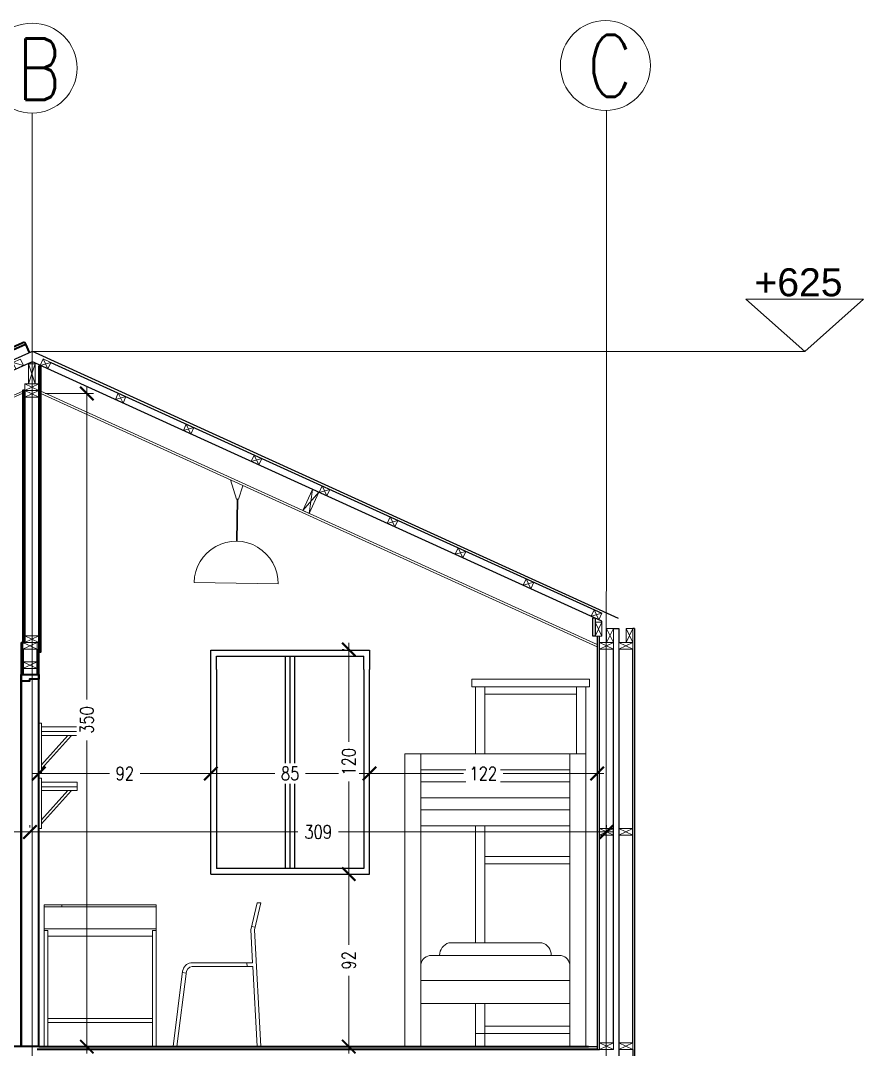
# Model space of a CAD drawing. Header units: centimetres. Extents: x 394519 to 396757, y 376859 to 378786.
# Drawn here: x 395053 to 395505, y 378234 to 378786 of the extents above; entities that cross this region are included whole.
import ezdxf

# ---------------------------------------------------------------- set-up
doc = ezdxf.new("R2010")
doc.units = ezdxf.units.CM
doc.header["$MEASUREMENT"] = 0
doc.layers.get('DEFPOINTS').update_dxf_attribs({"color": 210})
for name, color, linetype, lineweight in [('A-ANNO-DIMS', 3, 'Continuous', 18), ('A-ANNO-SYMB', 3, 'Continuous', 18), ('A-DETL-MBND', 3, 'Continuous', 18), ('A-DETL-MCUT', 4, 'Continuous', 25), ('A-ELEV-MBE1', 7, 'Continuous', 35), ('A-ELEV-MBE2', 4, 'Continuous', 25), ('A-FURN', 8, 'Continuous', 18), ('A-SECT-MCUT', 7, 'Continuous', 35), ('A-WALL-STUD', 3, 'Continuous', 18)]:
    doc.layers.add(name, color=color, linetype=linetype, lineweight=lineweight)
doc.styles.add('ARIAL', font='Arial.ttf')
doc.styles.add('E-ROMANS', font='romans.shx', dxfattribs={"width": 0.8})
doc.styles.get("Standard").update_dxf_attribs({"font": 'Arial.ttf'})
doc.dimstyles.new('Copy of TICK_36', dxfattribs={"dimtxt": 3.6, "dimasz": 3.6, "dimexe": 1.8, "dimexo": 1.2, "dimgap": 1.8, "dimtad": 0, "dimdec": 0, "dimzin": 0, "dimdsep": 46, "dimtxsty": 'ARIAL', "dimblk": 'ARCHTICK', "dimblk1": 'ARCHTICK', "dimblk2": 'ARCHTICK', "dimcen": 1.8, "dimdle": 1.8, "dimclrd": 256, "dimclre": 256, "dimclrt": 256, "dimadec": 0, "dimazin": 0, "dimtfac": 1, "dimtdec": 0, "dimtmove": 1, "dimatfit": 3, "dimldrblk": 'OPEN90', "dimfxl": 1, "dimtfill": 1, "dimtolj": 1, "dimtzin": 0, "dimlwd": -1, "dimlwe": -1, "dimarcsym": 0})

# ---------------------------------------------------------------- blocks, each defined once
blk = doc.blocks.new('_ArchTick')
at = {"color": 0, "linetype": 'ByBlock', "const_width": 0.15}
blk.add_lwpolyline([(-0.5, -0.5), (0.5, 0.5)], dxfattribs=at)
blk = doc.blocks.new('*D137')
at = {"layer": 'A-ANNO-DIMS', "transparency": 16777216}
for p, q in [((394972.47, 378353.43), (394972.47, 378354.63)), ((395058.53, 378353.43), (395058.53, 378354.63)), ((394968.87, 378351.03), (395007.24, 378351.03)), ((395062.13, 378351.03), (395023.76, 378351.03))]:
    blk.add_line(p, q, dxfattribs=at)
at = {"layer": 'DEFPOINTS', "color": 0, "transparency": 16777216}
for p in [(394972.47, 378351.03), (394972.47, 378351.03), (395058.53, 378351.03)]:
    blk.add_point(p, dxfattribs=at)
at = {"layer": 'A-ANNO-DIMS', "transparency": 16777216, "xscale": 7.2, "yscale": 7.2, "zscale": 7.2, "rotation": 180}
blk.add_blockref('_ArchTick', (394972.47, 378351.03), dxfattribs=at)
at = {"layer": 'A-ANNO-DIMS', "transparency": 16777216, "xscale": 7.2, "yscale": 7.2, "zscale": 7.2}
blk.add_blockref('_ArchTick', (395058.53, 378351.03), dxfattribs=at)
at = {"layer": 'A-ANNO-DIMS', "transparency": 16777216, "insert": (395015.5, 378351.03), "char_height": 7.2, "attachment_point": 5, "style": 'E-ROMANS', "bg_fill": 3, "box_fill_scale": 1.25, "bg_fill_color": 256, "bg_fill_true_color": 13158600, "bg_fill_transparency": 0}
blk.add_mtext('\\A1;86', dxfattribs=at)
blk = doc.blocks.new('_Open90')
at = {"color": 0, "linetype": 'ByBlock', "lineweight": -2}
for p, q in [((0, 0), (-1, 0)), ((-0.5, 0.5), (0, 0)), ((0, 0), (-0.5, -0.5))]:
    blk.add_line(p, q, dxfattribs=at)
blk = doc.blocks.new('*D138')
at = {"layer": 'A-ANNO-DIMS', "transparency": 16777216}
for p, q in [((395058.53, 378353.43), (395058.53, 378354.63)), ((395367.48, 378353.43), (395367.48, 378354.63)), ((395054.93, 378351.03), (395202.14, 378351.03)), ((395371.08, 378351.03), (395223.87, 378351.03))]:
    blk.add_line(p, q, dxfattribs=at)
at = {"layer": 'DEFPOINTS', "color": 0, "transparency": 16777216}
for p in [(395058.53, 378351.03), (395367.48, 378351.03), (395367.48, 378351.03)]:
    blk.add_point(p, dxfattribs=at)
at = {"layer": 'A-ANNO-DIMS', "transparency": 16777216, "xscale": 7.2, "yscale": 7.2, "zscale": 7.2, "rotation": 180}
blk.add_blockref('_ArchTick', (395058.53, 378351.03), dxfattribs=at)
at = {"layer": 'A-ANNO-DIMS', "transparency": 16777216, "xscale": 7.2, "yscale": 7.2, "zscale": 7.2}
blk.add_blockref('_ArchTick', (395367.48, 378351.03), dxfattribs=at)
at = {"layer": 'A-ANNO-DIMS', "transparency": 16777216, "insert": (395213, 378351.03), "char_height": 7.2, "attachment_point": 5, "style": 'E-ROMANS', "bg_fill": 3, "box_fill_scale": 1.25, "bg_fill_color": 256, "bg_fill_true_color": 13158600, "bg_fill_transparency": 0}
blk.add_mtext('\\A1;309', dxfattribs=at)
blk = doc.blocks.new('*D145')
at = {"layer": 'A-ANNO-DIMS', "transparency": 16777216}
for p, q in [((395089.01, 378589.69), (395089.01, 378422.02)), ((395066.69, 378586.09), (395092.61, 378586.09)), ((395089.01, 378232.34), (395089.01, 378400.01)), ((395065.69, 378235.94), (395092.61, 378235.94))]:
    blk.add_line(p, q, dxfattribs=at)
at = {"layer": 'DEFPOINTS', "color": 0, "transparency": 16777216}
for p in [(395064.29, 378586.09), (395089.01, 378586.09), (395063.29, 378235.94)]:
    blk.add_point(p, dxfattribs=at)
at = {"layer": 'A-ANNO-DIMS', "transparency": 16777216, "xscale": 7.2, "yscale": 7.2, "zscale": 7.2}
for p, rotation in [((395089.01, 378586.09), 90), ((395089.01, 378235.94), 270)]:
    blk.add_blockref('_ArchTick', p, dxfattribs=dict(at, rotation=rotation))
at = {"layer": 'A-ANNO-DIMS', "transparency": 16777216, "insert": (395089.01, 378411.02), "char_height": 7.2, "attachment_point": 5, "rotation": 90, "style": 'E-ROMANS', "bg_fill": 3, "box_fill_scale": 1.25, "bg_fill_color": 256, "bg_fill_true_color": 13158600, "bg_fill_transparency": 0}
blk.add_mtext('\\A1;350', dxfattribs=at)
blk = doc.blocks.new('*D146')
at = {"layer": 'A-ANNO-DIMS', "transparency": 16777216}
for p, q in [((395063.29, 378384.76), (395063.29, 378385.96)), ((395155.45, 378384.76), (395155.45, 378385.96)), ((395059.69, 378382.36), (395101.11, 378382.36)), ((395159.05, 378382.36), (395117.63, 378382.36))]:
    blk.add_line(p, q, dxfattribs=at)
at = {"layer": 'DEFPOINTS', "color": 0, "transparency": 16777216}
for p in [(395063.29, 378382.36), (395155.45, 378382.36), (395155.45, 378382.36)]:
    blk.add_point(p, dxfattribs=at)
at = {"layer": 'A-ANNO-DIMS', "transparency": 16777216, "xscale": 7.2, "yscale": 7.2, "zscale": 7.2, "rotation": 180}
blk.add_blockref('_ArchTick', (395063.29, 378382.36), dxfattribs=at)
at = {"layer": 'A-ANNO-DIMS', "transparency": 16777216, "xscale": 7.2, "yscale": 7.2, "zscale": 7.2}
blk.add_blockref('_ArchTick', (395155.45, 378382.36), dxfattribs=at)
at = {"layer": 'A-ANNO-DIMS', "transparency": 16777216, "insert": (395109.37, 378382.36), "char_height": 7.2, "attachment_point": 5, "style": 'E-ROMANS', "bg_fill": 3, "box_fill_scale": 1.25, "bg_fill_color": 256, "bg_fill_true_color": 13158600, "bg_fill_transparency": 0}
blk.add_mtext('\\A1;92', dxfattribs=at)
blk = doc.blocks.new('*D147')
at = {"layer": 'A-ANNO-DIMS', "transparency": 16777216}
for p, q in [((395155.45, 378384.76), (395155.45, 378385.96)), ((395240.52, 378383.13), (395240.52, 378385.96)), ((395151.85, 378382.36), (395189.72, 378382.36)), ((395244.12, 378382.36), (395206.25, 378382.36))]:
    blk.add_line(p, q, dxfattribs=at)
at = {"layer": 'DEFPOINTS', "color": 0, "transparency": 16777216}
for p in [(395155.45, 378382.36), (395240.52, 378382.36), (395240.52, 378380.73)]:
    blk.add_point(p, dxfattribs=at)
at = {"layer": 'A-ANNO-DIMS', "transparency": 16777216, "xscale": 7.2, "yscale": 7.2, "zscale": 7.2, "rotation": 180}
blk.add_blockref('_ArchTick', (395155.45, 378382.36), dxfattribs=at)
at = {"layer": 'A-ANNO-DIMS', "transparency": 16777216, "xscale": 7.2, "yscale": 7.2, "zscale": 7.2}
blk.add_blockref('_ArchTick', (395240.52, 378382.36), dxfattribs=at)
at = {"layer": 'A-ANNO-DIMS', "transparency": 16777216, "insert": (395197.99, 378382.36), "char_height": 7.2, "attachment_point": 5, "style": 'E-ROMANS', "bg_fill": 3, "box_fill_scale": 1.25, "bg_fill_color": 256, "bg_fill_true_color": 13158600, "bg_fill_transparency": 0}
blk.add_mtext('\\A1;85', dxfattribs=at)
blk = doc.blocks.new('*D148')
at = {"layer": 'A-ANNO-DIMS', "transparency": 16777216}
for p, q in [((395240.52, 378384.76), (395240.52, 378385.96)), ((395362.52, 378384.76), (395362.52, 378385.96)), ((395236.92, 378382.36), (395290.92, 378382.36)), ((395366.12, 378382.36), (395312.11, 378382.36))]:
    blk.add_line(p, q, dxfattribs=at)
at = {"layer": 'DEFPOINTS', "color": 0, "transparency": 16777216}
for p in [(395240.52, 378382.36), (395362.52, 378382.36), (395362.52, 378382.36)]:
    blk.add_point(p, dxfattribs=at)
at = {"layer": 'A-ANNO-DIMS', "transparency": 16777216, "xscale": 7.2, "yscale": 7.2, "zscale": 7.2, "rotation": 180}
blk.add_blockref('_ArchTick', (395240.52, 378382.36), dxfattribs=at)
at = {"layer": 'A-ANNO-DIMS', "transparency": 16777216, "xscale": 7.2, "yscale": 7.2, "zscale": 7.2}
blk.add_blockref('_ArchTick', (395362.52, 378382.36), dxfattribs=at)
at = {"layer": 'A-ANNO-DIMS', "transparency": 16777216, "insert": (395301.52, 378382.36), "char_height": 7.2, "attachment_point": 5, "style": 'E-ROMANS', "bg_fill": 3, "box_fill_scale": 1.25, "bg_fill_color": 256, "bg_fill_true_color": 13158600, "bg_fill_transparency": 0}
blk.add_mtext('\\A1;122', dxfattribs=at)
blk = doc.blocks.new('*D150')
at = {"layer": 'A-ANNO-DIMS', "transparency": 16777216}
for p, q in [((395229.4, 378332.01), (395229.4, 378290.44)), ((395227, 378328.41), (395225.8, 378328.41)), ((395229.4, 378232.34), (395229.4, 378273.91)), ((395227, 378235.94), (395225.8, 378235.94))]:
    blk.add_line(p, q, dxfattribs=at)
at = {"layer": 'DEFPOINTS', "color": 0, "transparency": 16777216}
for p in [(395229.4, 378328.41), (395229.4, 378235.94), (395229.4, 378235.94)]:
    blk.add_point(p, dxfattribs=at)
at = {"layer": 'A-ANNO-DIMS', "transparency": 16777216, "xscale": 7.2, "yscale": 7.2, "zscale": 7.2}
for p, rotation in [((395229.4, 378328.41), 90), ((395229.4, 378235.94), 270)]:
    blk.add_blockref('_ArchTick', p, dxfattribs=dict(at, rotation=rotation))
at = {"layer": 'A-ANNO-DIMS', "transparency": 16777216, "insert": (395229.4, 378282.18), "char_height": 7.2, "attachment_point": 5, "rotation": 90, "style": 'E-ROMANS', "bg_fill": 3, "box_fill_scale": 1.25, "bg_fill_color": 256, "bg_fill_true_color": 13158600, "bg_fill_transparency": 0}
blk.add_mtext('\\A1;92', dxfattribs=at)
blk = doc.blocks.new('*D151')
at = {"layer": 'A-ANNO-DIMS', "transparency": 16777216}
for p, q in [((395229.4, 378452.47), (395229.4, 378399.24)), ((395227, 378448.87), (395225.8, 378448.87)), ((395229.4, 378324.81), (395229.4, 378378.05)), ((395227, 378328.41), (395225.8, 378328.41))]:
    blk.add_line(p, q, dxfattribs=at)
at = {"layer": 'DEFPOINTS', "color": 0, "transparency": 16777216}
for p in [(395229.4, 378448.87), (395229.4, 378448.87), (395229.4, 378328.41)]:
    blk.add_point(p, dxfattribs=at)
at = {"layer": 'A-ANNO-DIMS', "transparency": 16777216, "xscale": 7.2, "yscale": 7.2, "zscale": 7.2}
for p, rotation in [((395229.4, 378448.87), 90), ((395229.4, 378328.41), 270)]:
    blk.add_blockref('_ArchTick', p, dxfattribs=dict(at, rotation=rotation))
at = {"layer": 'A-ANNO-DIMS', "transparency": 16777216, "insert": (395229.4, 378388.64), "char_height": 7.2, "attachment_point": 5, "rotation": 90, "style": 'E-ROMANS', "bg_fill": 3, "box_fill_scale": 1.25, "bg_fill_color": 256, "bg_fill_true_color": 13158600, "bg_fill_transparency": 0}
blk.add_mtext('\\A1;120', dxfattribs=at)

msp = doc.modelspace()

# ---------------------------------------------------------------- linework, layer by layer
for p, q in [((395054.78, 378438.6), (395054.78, 378449.01)), ((395062.29, 378442.2), (395062.29, 378449.01)), ((395063.29, 378409.3), (395063.29, 378387.8)), ((395063.29, 378382.36), (395063.29, 378387.8)), ((395063.29, 378379.78), (395063.29, 378358.28)), ((395063.29, 378352.83), (395063.29, 378358.28)), ((395066.15, 378235.94), (395068.15, 378235.94)), ((395124.15, 378235.94), (395126.15, 378235.94)), ((395135.24, 378235.94), (395137.24, 378235.94)), ((395180.23, 378235.94), (395182.24, 378235.94)), ((395259.39, 378235.94), (395268.1, 378235.94)), ((395297.39, 378235.94), (395302.39, 378235.94)), ((395301.3, 378235.94), (395360.3, 378235.94)), ((395347.9, 378235.94), (395356.39, 378235.94)), ((395355.3, 378235.94), (395360.3, 378235.94))]:
    msp.add_line(p, q)
at = {"color": 0}
for q in [(395357.96, 378235.94), (395362.52, 378235.94)]:
    msp.add_line((395357.96, 378235.94), q, dxfattribs=at)
at = {"layer": 'A-ANNO-DIMS'}
msp.add_line((395059.54, 378608.61), (395473.79, 378608.61), dxfattribs=at)
msp.add_lwpolyline([(395442.31, 378636.6), (395473.79, 378608.61), (395505.27, 378636.6)], close=True, dxfattribs=at)
at = {"layer": 'A-ANNO-SYMB'}
for centre in [(395059.65, 378760.5), (395366.97, 378761.85)]:
    msp.add_circle(centre, 24.11, dxfattribs=at)
at = {"layer": 'A-DETL-MBND'}
for points in [[(394899.49, 378517.77), (395054.78, 378587.26)], [(394977.22, 378551.46), (395054.78, 378586.17)], [(395362.52, 378451.47), (395064.29, 378587.26)], [(395362.52, 378450.3), (395064.29, 378586.09)]]:
    msp.add_lwpolyline(points, dxfattribs=at)
at = {"layer": 'A-DETL-MCUT'}
for p, q in [((395382.64, 378460.11), (395381.73, 378460.11)), ((395382.64, 378460.11), (395382.64, 377986.25)), ((395381.73, 378238.04), (395381.73, 378449.01))]:
    msp.add_line(p, q, dxfattribs=at)
msp.add_lwpolyline([(395360.22, 378465.81), (395361.42, 378465.81), (395361.42, 378455.91), (395360.22, 378455.91)], close=True, dxfattribs=at)
for points in [[(395362.52, 378455.91), (395362.52, 378234.44), (395363.72, 378234.44), (395363.72, 378455.91)], [(395381.73, 378234.44), (395381.73, 378218.43)]]:
    msp.add_lwpolyline(points, dxfattribs=at)
at = {"layer": 'A-ELEV-MBE1', "color": 0}
for q in [(395049.5, 378610.87), (395056.08, 378612.55)]:
    msp.add_line((395055.61, 378613.61), q, dxfattribs=at)
for points in [[(394757.6, 378478.97), (395056.08, 378612.55)], [(395056.08, 378612.55), (395058.13, 378607.98)]]:
    msp.add_lwpolyline(points, dxfattribs=at)
at = {"layer": 'A-ELEV-MBE2'}
for p, q in [((395069.64, 378602.74), (395365, 378468.26)), ((395365.02, 378463.42), (395365.02, 378464.07)), ((395371.23, 378460.11), (395374.23, 378460.11)), ((395374.23, 378460.11), (395374.23, 378452.61)), ((395155.45, 378438.12), (395155.45, 378448.44)), ((395155.45, 378448.44), (395240.52, 378448.44)), ((395240.52, 378448.44), (395240.52, 378438.12)), ((395371.23, 378238.04), (395371.23, 378449.01)), ((395374.23, 378449.01), (395374.23, 377986.25)), ((395158.46, 378438.12), (395158.46, 378445.31)), ((395158.46, 378445.31), (395237.52, 378445.31)), ((395195.48, 378438.12), (395195.48, 378445.31)), ((395197.99, 378438.12), (395197.99, 378445.31)), ((395200.49, 378438.12), (395200.49, 378445.31)), ((395237.52, 378438.12), (395237.52, 378445.31)), ((395155.45, 378328.41), (395155.45, 378438.12)), ((395158.46, 378438.12), (395158.46, 378331.42)), ((395195.48, 378331.42), (395195.48, 378438.12)), ((395197.99, 378331.42), (395197.99, 378438.12)), ((395200.49, 378331.42), (395200.49, 378438.12)), ((395237.52, 378438.12), (395237.52, 378331.42)), ((395240.52, 378328.41), (395240.52, 378438.12)), ((395237.52, 378331.42), (395158.46, 378331.42)), ((395155.45, 378328.41), (395240.52, 378328.41))]:
    msp.add_line(p, q, dxfattribs=at)
for points in [[(394740.14, 378465.67), (395059.54, 378608.61)], [(395374.02, 378465.49), (395059.54, 378608.7)], [(394746.24, 378462.91), (395059.54, 378603.1)], [(395365.02, 378464.07), (395059.54, 378603.17)]]:
    msp.add_lwpolyline(points, dxfattribs=at)
at = {"layer": 'A-FURN', "color": 8}
for p, q in [((395169.24, 378529.48), (395165.94, 378539.79)), ((395172.65, 378536.59), (395170.27, 378529.46)), ((395169.22, 378506.87), (395169.61, 378529.47)), ((395169.76, 378529.47), (395169.24, 378529.48)), ((395169.24, 378529.48), (395169.76, 378529.47)), ((395169.52, 378506.87), (395169.91, 378529.47)), ((395169.76, 378529.47), (395170.27, 378529.46)), ((395191.49, 378483.99), (395146.5, 378484.75))]:
    msp.add_line(p, q, dxfattribs=at)
at = {"layer": 'A-FURN'}
for p, q in [((395295.39, 378428.83), (395295.39, 378432.94)), ((395295.39, 378432.94), (395356.39, 378432.94)), ((395358.39, 378432.94), (395356.39, 378432.94)), ((395358.39, 378428.83), (395358.39, 378432.94)), ((395297.39, 378428.83), (395295.39, 378428.83)), ((395297.39, 378428.83), (395297.39, 378392.94)), ((395297.39, 378428.83), (395356.39, 378428.83)), ((395302.39, 378392.94), (395302.39, 378428.83)), ((395302.39, 378428.83), (395302.39, 378424.83)), ((395302.39, 378424.83), (395351.39, 378424.83)), ((395351.39, 378392.94), (395351.39, 378428.83)), ((395356.39, 378235.94), (395356.39, 378428.83)), ((395356.39, 378428.83), (395358.39, 378428.83)), ((395064.79, 378409.3), (395063.29, 378409.3)), ((395064.79, 378407.3), (395064.79, 378409.3)), ((395083.79, 378407.3), (395064.79, 378407.3)), ((395064.79, 378407.3), (395064.79, 378404.8)), ((395083.79, 378402.8), (395083.79, 378407.3)), ((395064.79, 378404.8), (395083.79, 378404.8)), ((395064.79, 378387.8), (395064.79, 378404.8)), ((395083.79, 378402.8), (395064.79, 378402.8)), ((395080.79, 378402.8), (395064.79, 378384.88)), ((395078.85, 378402.8), (395064.79, 378387.05)), ((395259.39, 378235.94), (395259.39, 378392.94)), ((395259.39, 378392.94), (395356.39, 378392.94)), ((395268.1, 378235.94), (395268.1, 378392.94)), ((395347.9, 378235.94), (395347.9, 378392.94)), ((395356.39, 378235.94), (395356.39, 378392.94)), ((395064.79, 378382.36), (395064.79, 378387.8)), ((395063.29, 378382.36), (395064.79, 378382.36)), ((395064.79, 378379.78), (395063.29, 378379.78)), ((395064.79, 378377.78), (395064.79, 378379.78)), ((395268.1, 378384.23), (395347.9, 378384.23)), ((395297.39, 378384.23), (395297.39, 378377.94)), ((395302.39, 378377.94), (395302.39, 378384.23)), ((395083.79, 378377.78), (395064.79, 378377.78)), ((395064.79, 378377.78), (395064.79, 378375.28)), ((395064.79, 378375.28), (395083.79, 378375.28)), ((395064.79, 378358.28), (395064.79, 378375.28)), ((395083.79, 378373.28), (395083.79, 378377.78)), ((395268.1, 378377.94), (395347.9, 378377.94)), ((395083.79, 378373.28), (395064.79, 378373.28)), ((395080.79, 378373.28), (395064.79, 378355.35)), ((395078.85, 378373.28), (395064.79, 378357.52)), ((395259.39, 378369.9), (395259.39, 378235.94)), ((395268.1, 378369.23), (395347.9, 378369.23)), ((395268.1, 378362.94), (395347.9, 378362.94)), ((395064.79, 378352.83), (395064.79, 378358.28)), ((395063.29, 378352.83), (395064.79, 378352.83)), ((395268.1, 378354.23), (395347.9, 378354.23)), ((395297.39, 378354.23), (395297.39, 378291.58)), ((395302.39, 378291.58), (395302.39, 378354.23)), ((395302.39, 378337.88), (395347.9, 378337.88)), ((395302.39, 378337.88), (395302.39, 378333.88)), ((395302.39, 378333.88), (395347.9, 378333.88)), ((395066.15, 378311.94), (395126.15, 378311.94)), ((395066.15, 378311.94), (395066.15, 378235.94)), ((395066.15, 378311.94), (395066.15, 378310.94)), ((395066.15, 378310.94), (395126.15, 378310.94)), ((395075.58, 378310.94), (395075.58, 378311.94)), ((395126.15, 378235.94), (395126.15, 378311.94)), ((395176.92, 378298.55), (395180.22, 378312.94)), ((395182.24, 378312.94), (395178.89, 378298.57)), ((395180.22, 378312.94), (395182.24, 378312.94)), ((395066.15, 378298.17), (395066.15, 378299.17)), ((395066.15, 378299.17), (395126.15, 378299.17)), ((395066.15, 378298.17), (395068.15, 378298.17)), ((395068.15, 378298.17), (395068.15, 378235.94)), ((395068.15, 378298.17), (395068.15, 378295.17)), ((395126.15, 378298.17), (395124.15, 378298.17)), ((395124.15, 378298.17), (395124.15, 378235.94)), ((395176.92, 378298.55), (395177.83, 378280.94)), ((395177.32, 378300.32), (395179.2, 378299.92)), ((395178.89, 378298.57), (395182.24, 378235.94)), ((395068.15, 378295.17), (395124.15, 378295.17)), ((395283.1, 378291.58), (395332.9, 378291.58)), ((395144.66, 378280.94), (395177.83, 378280.94)), ((395174.72, 378280.94), (395174.87, 378278.94)), ((395273.69, 378284.82), (395342.35, 378284.82)), ((395135.24, 378235.94), (395140.36, 378276.43)), ((395137.24, 378235.94), (395142.47, 378276.43)), ((395140.26, 378275.63), (395142.33, 378275.39)), ((395146.8, 378278.94), (395177.93, 378278.94)), ((395177.93, 378278.94), (395180.23, 378235.94)), ((395268.1, 378271.38), (395347.9, 378271.38)), ((395268.1, 378258.98), (395347.9, 378258.98)), ((395297.39, 378258.98), (395297.39, 378235.94)), ((395302.39, 378242.94), (395302.39, 378258.98)), ((395068.15, 378235.94), (395068.15, 378250.94)), ((395068.15, 378250.94), (395124.15, 378250.94)), ((395124.15, 378248.94), (395068.15, 378248.94)), ((395124.15, 378250.94), (395124.15, 378248.94)), ((395302.39, 378242.94), (395297.39, 378242.94)), ((395297.39, 378242.94), (395347.9, 378242.94)), ((395302.39, 378242.94), (395302.39, 378246.94)), ((395302.39, 378246.94), (395347.9, 378246.94)), ((395302.39, 378235.94), (395302.39, 378242.94)), ((395356.39, 378235.94), (395356.39, 378242.94))]:
    msp.add_line(p, q, dxfattribs=at)
at = {"layer": 'A-FURN', "color": 8}
msp.add_arc((395168.99, 378484.37), 22.5, 359.0278, 179.0278, dxfattribs=at)
at = {"layer": 'A-FURN'}
for centre, radius, start, end in [((395285.17, 378284.82), 7.07, 107.0357, 180), ((395331.08, 378285.01), 6.82, 358.4402, 74.524), ((395145.86, 378275.5), 5.57, 102.3522, 170.3543), ((395273.53, 378279.33), 5.5, 88.3647, 171.3133), ((395342.16, 378278.96), 5.87, 11.7843, 88.169), ((395146.19, 378274.99), 4, 81.2769, 158.8826)]:
    msp.add_arc(centre, radius, start, end, dxfattribs=at)
at = {"layer": 'A-SECT-MCUT', "color": 0}
for p, q in [((395064.29, 378600.92), (395063.29, 378600.92)), ((395053.78, 378452.61), (395054.78, 378452.61))]:
    msp.add_line(p, q, dxfattribs=at)
at = {"layer": 'A-SECT-MCUT'}
for p, q in [((395053.78, 378452.61), (395053.78, 378235.94)), ((395054.78, 378449.01), (395054.78, 378435.41)), ((395062.29, 378449.01), (395062.29, 378435.41)), ((395063.29, 378235.94), (395063.29, 378447.6)), ((395053.78, 378235.94), (395053.78, 378435.41)), ((395063.29, 378235.94), (394751.35, 378235.94)), ((395062.29, 378234.51), (395362.52, 378234.51)), ((395063.29, 378235.94), (395357.96, 378235.94))]:
    msp.add_line(p, q, dxfattribs=at)
for points in [[(395063.29, 378600.92), (395063.29, 378447.6), (395064.29, 378447.6), (395064.29, 378600.92)], [(395063.29, 378435.41), (395063.29, 378432.91), (395058.29, 378432.91), (395058.29, 378431.91), (395053.78, 378431.91), (395053.78, 378435.41), (395063.29, 378435.41)]]:
    msp.add_lwpolyline(points, dxfattribs=at)
msp.add_lwpolyline([(395055.79, 378452.61), (395055.79, 378587.71), (395054.78, 378587.71), (395054.78, 378452.61)], close=True, dxfattribs=at)
at = {"layer": 'A-WALL-STUD'}
for p, q in [((395054.97, 378601.05), (395049.31, 378602.69)), ((395061.34, 378591.31), (395057.74, 378601.98)), ((395061.34, 378601.98), (395057.74, 378591.31)), ((395063.97, 378601.15), (395069.64, 378602.74)), ((395068.07, 378599.28), (395065.54, 378604.61)), ((395063.29, 378591.31), (395055.79, 378587.71)), ((395055.79, 378591.31), (395063.29, 378587.71)), ((395063.29, 378587.71), (395055.79, 378584.11)), ((395055.79, 378587.71), (395063.29, 378584.11)), ((395104.3, 378582.79), (395109.97, 378584.38)), ((395108.4, 378580.92), (395105.88, 378586.25)), ((395140.73, 378566.2), (395146.41, 378567.79)), ((395144.83, 378564.33), (395142.31, 378569.66)), ((395177.16, 378549.61), (395182.84, 378551.2)), ((395181.26, 378547.74), (395178.74, 378553.07)), ((395210.01, 378534.66), (395208.14, 378521.76)), ((395213.6, 378533.02), (395219.27, 378534.62)), ((395217.69, 378531.16), (395215.17, 378536.48)), ((395204.86, 378523.25), (395213.28, 378533.16)), ((395250.03, 378516.43), (395255.7, 378518.03)), ((395254.13, 378514.57), (395251.6, 378519.89)), ((395286.46, 378499.85), (395292.13, 378501.44)), ((395290.56, 378497.98), (395288.04, 378503.31)), ((395322.89, 378483.26), (395328.57, 378484.85)), ((395326.99, 378481.39), (395324.47, 378486.72)), ((395359.32, 378466.67), (395365, 378468.26)), ((395363.42, 378464.8), (395360.9, 378470.13)), ((395361.42, 378455.91), (395365.02, 378463.42)), ((395361.42, 378463.42), (395365.02, 378455.91)), ((395371.23, 378452.61), (395367.63, 378460.11)), ((395371.23, 378460.11), (395367.63, 378452.61)), ((395381.73, 378452.61), (395378.13, 378460.11)), ((395381.73, 378460.11), (395378.13, 378452.61)), ((395062.29, 378452.61), (395054.78, 378449.01)), ((395054.78, 378452.61), (395062.29, 378449.01)), ((395063.29, 378456.21), (395055.79, 378452.61)), ((395055.79, 378456.21), (395063.29, 378452.61)), ((395363.72, 378452.61), (395371.23, 378449.01)), ((395371.23, 378452.61), (395363.72, 378449.01)), ((395374.23, 378452.61), (395381.73, 378449.01)), ((395381.73, 378452.61), (395374.23, 378449.01)), ((395054.78, 378438.6), (395062.29, 378442.2)), ((395062.29, 378438.6), (395054.78, 378442.2)), ((395363.72, 378349.23), (395371.23, 378352.83)), ((395371.23, 378349.23), (395363.72, 378352.83)), ((395374.23, 378349.23), (395381.73, 378352.83)), ((395381.73, 378349.23), (395374.23, 378352.83)), ((395363.72, 378234.44), (395371.23, 378238.04)), ((395371.23, 378234.44), (395363.72, 378238.04)), ((395374.23, 378234.44), (395381.73, 378238.04)), ((395381.73, 378234.44), (395374.23, 378238.04))]:
    msp.add_line(p, q, dxfattribs=at)
for points in [[(395050.86, 378599.21), (395054.97, 378601.05), (395053.42, 378604.53), (395049.31, 378602.69)], [(395057.74, 378601.98), (395061.34, 378601.98), (395061.34, 378591.31), (395057.74, 378591.31)], [(395068.07, 378599.28), (395063.97, 378601.15), (395065.54, 378604.61), (395069.64, 378602.74)], [(395063.29, 378591.31), (395055.79, 378591.31), (395055.79, 378587.71), (395063.29, 378587.71)], [(395063.29, 378587.71), (395055.79, 378587.71), (395055.79, 378584.11), (395063.29, 378584.11)], [(395108.4, 378580.92), (395104.3, 378582.79), (395105.88, 378586.25), (395109.97, 378584.38)], [(395144.83, 378564.33), (395140.73, 378566.2), (395142.31, 378569.66), (395146.41, 378567.79)], [(395181.26, 378547.74), (395177.16, 378549.61), (395178.74, 378553.07), (395182.84, 378551.2)], [(395213.28, 378533.16), (395210.01, 378534.66), (395204.86, 378523.25), (395208.14, 378521.76)], [(395217.69, 378531.16), (395213.6, 378533.02), (395215.17, 378536.48), (395219.27, 378534.62)], [(395254.13, 378514.57), (395250.03, 378516.43), (395251.6, 378519.89), (395255.7, 378518.03)], [(395290.56, 378497.98), (395286.46, 378499.85), (395288.04, 378503.31), (395292.13, 378501.44)], [(395326.99, 378481.39), (395322.89, 378483.26), (395324.47, 378486.72), (395328.57, 378484.85)], [(395363.42, 378464.8), (395359.32, 378466.67), (395360.9, 378470.13), (395365, 378468.26)], [(395361.42, 378455.91), (395361.42, 378463.42), (395365.02, 378463.42), (395365.02, 378455.91)], [(395371.23, 378452.61), (395371.23, 378460.11), (395367.63, 378460.11), (395367.63, 378452.61)], [(395381.73, 378452.61), (395381.73, 378460.11), (395378.13, 378460.11), (395378.13, 378452.61)], [(395062.29, 378452.61), (395054.78, 378452.61), (395054.78, 378449.01), (395062.29, 378449.01)], [(395063.29, 378456.21), (395055.79, 378456.21), (395055.79, 378452.61), (395063.29, 378452.61)], [(395363.72, 378452.61), (395371.23, 378452.61), (395371.23, 378449.01), (395363.72, 378449.01)], [(395374.23, 378452.61), (395381.73, 378452.61), (395381.73, 378449.01), (395374.23, 378449.01)], [(395054.78, 378438.6), (395062.29, 378438.6), (395062.29, 378442.2), (395054.78, 378442.2)], [(395363.72, 378349.23), (395371.23, 378349.23), (395371.23, 378352.83), (395363.72, 378352.83)], [(395374.23, 378349.23), (395381.73, 378349.23), (395381.73, 378352.83), (395374.23, 378352.83)], [(395363.72, 378234.44), (395371.23, 378234.44), (395371.23, 378238.04), (395363.72, 378238.04)], [(395374.23, 378234.44), (395381.73, 378234.44), (395381.73, 378238.04), (395374.23, 378238.04)]]:
    msp.add_lwpolyline(points, close=True, dxfattribs=at)

# ---------------------------------------------------------------- texts
at = {"layer": 'A-ANNO-DIMS'}
msp.add_text('+625', height=15.013, dxfattribs=at).set_placement((395446.85, 378638.17))
at = {"layer": 'A-ANNO-SYMB', "attachment_point": 1, "style": 'E-ROMANS'}
for s, width, insert, char_height in [('C', 37.3302, (395357.38, 378778.32), 33.2), ('B', 28.5455, (395051.58, 378776.37), 32.93)]:
    msp.add_mtext_dynamic_manual_height_columns(s, width=width, gutter_width=2.5, heights=[0], dxfattribs=dict(at, insert=insert, char_height=char_height))

# ---------------------------------------------------------------- next in the draw order: dimensions: what is measured, and where the dimension line sits
at = {"layer": 'A-ANNO-DIMS'}
dim = msp.add_linear_dim(base=(394972.47, 378351.03), p1=(395058.53, 378351.03), p2=(394972.47, 378351.03), dimstyle='Copy of TICK_36', override={"dimscale": 2, "dimtxsty": 'E-ROMANS'}, dxfattribs=at)
dim.commit()
dim.dimension.update_dxf_attribs({"geometry": '*D137', "text_midpoint": (395015.5, 378351.03)})
dim = msp.add_linear_dim(base=(395229.4, 378235.94), p1=(395229.4, 378328.41), p2=(395229.4, 378235.94), angle=90, dimstyle='Copy of TICK_36', override={"dimscale": 2, "dimtxsty": 'E-ROMANS'}, dxfattribs=at)
dim.commit()
dim.dimension.update_dxf_attribs({"geometry": '*D150', "text_midpoint": (395229.4, 378282.18)})

# ---------------------------------------------------------------- next in the draw order: dimensions: what is measured, and where the dimension line sits
dim = msp.add_linear_dim(base=(395367.48, 378351.03), p1=(395058.53, 378351.03), p2=(395367.48, 378351.03), dimstyle='Copy of TICK_36', override={"dimscale": 2, "dimtxsty": 'E-ROMANS'}, dxfattribs=at)
dim.commit()
dim.dimension.update_dxf_attribs({"geometry": '*D138', "text_midpoint": (395213, 378351.03)})

# ---------------------------------------------------------------- next in the draw order: dimensions: what is measured, and where the dimension line sits
dim = msp.add_linear_dim(base=(395089.01, 378586.09), p1=(395063.29, 378235.94), p2=(395064.29, 378586.09), angle=90, dimstyle='Copy of TICK_36', override={"dimscale": 2, "dimtxsty": 'E-ROMANS'}, dxfattribs=at)
dim.commit()
dim.dimension.update_dxf_attribs({"geometry": '*D145', "text_midpoint": (395089.01, 378411.02)})

# ---------------------------------------------------------------- next in the draw order: dimensions: what is measured, and where the dimension line sits
dim = msp.add_linear_dim(base=(395155.45, 378382.36), p1=(395063.29, 378382.36), p2=(395155.45, 378382.36), dimstyle='Copy of TICK_36', override={"dimscale": 2, "dimtxsty": 'E-ROMANS'}, dxfattribs=at)
dim.commit()
dim.dimension.update_dxf_attribs({"geometry": '*D146', "text_midpoint": (395109.37, 378382.36)})

# ---------------------------------------------------------------- next in the draw order: linework, layer by layer
at = {"layer": 'A-ANNO-SYMB'}
msp.add_line((395059.65, 377858.3), (395059.65, 378736.38), dxfattribs=at)

# ---------------------------------------------------------------- next in the draw order: dimensions: what is measured, and where the dimension line sits
at = {"layer": 'A-ANNO-DIMS'}
dim = msp.add_linear_dim(base=(395240.52, 378382.36), p1=(395155.45, 378382.36), p2=(395240.52, 378380.73), dimstyle='Copy of TICK_36', override={"dimscale": 2, "dimtxsty": 'E-ROMANS'}, dxfattribs=at)
dim.commit()
dim.dimension.update_dxf_attribs({"geometry": '*D147', "text_midpoint": (395197.99, 378382.36)})

# ---------------------------------------------------------------- next in the draw order: dimensions: what is measured, and where the dimension line sits
dim = msp.add_linear_dim(base=(395362.52, 378382.36), p1=(395240.52, 378382.36), p2=(395362.52, 378382.36), dimstyle='Copy of TICK_36', override={"dimscale": 2, "dimtxsty": 'E-ROMANS'}, dxfattribs=at)
dim.commit()
dim.dimension.update_dxf_attribs({"geometry": '*D148', "text_midpoint": (395301.52, 378382.36)})

# ---------------------------------------------------------------- next in the draw order: linework, layer by layer
at = {"layer": 'A-ANNO-SYMB'}
msp.add_line((395367.44, 377857.5), (395367.49, 378737.78), dxfattribs=at)

# ---------------------------------------------------------------- next in the draw order: dimensions: what is measured, and where the dimension line sits
at = {"layer": 'A-ANNO-DIMS'}
dim = msp.add_linear_dim(base=(395229.4, 378448.87), p1=(395229.4, 378328.41), p2=(395229.4, 378448.87), angle=90, dimstyle='Copy of TICK_36', override={"dimscale": 2, "dimtxsty": 'E-ROMANS'}, dxfattribs=at)
dim.commit()
dim.dimension.update_dxf_attribs({"geometry": '*D151', "text_midpoint": (395229.4, 378388.64)})

doc.saveas('drawing.dxf')
